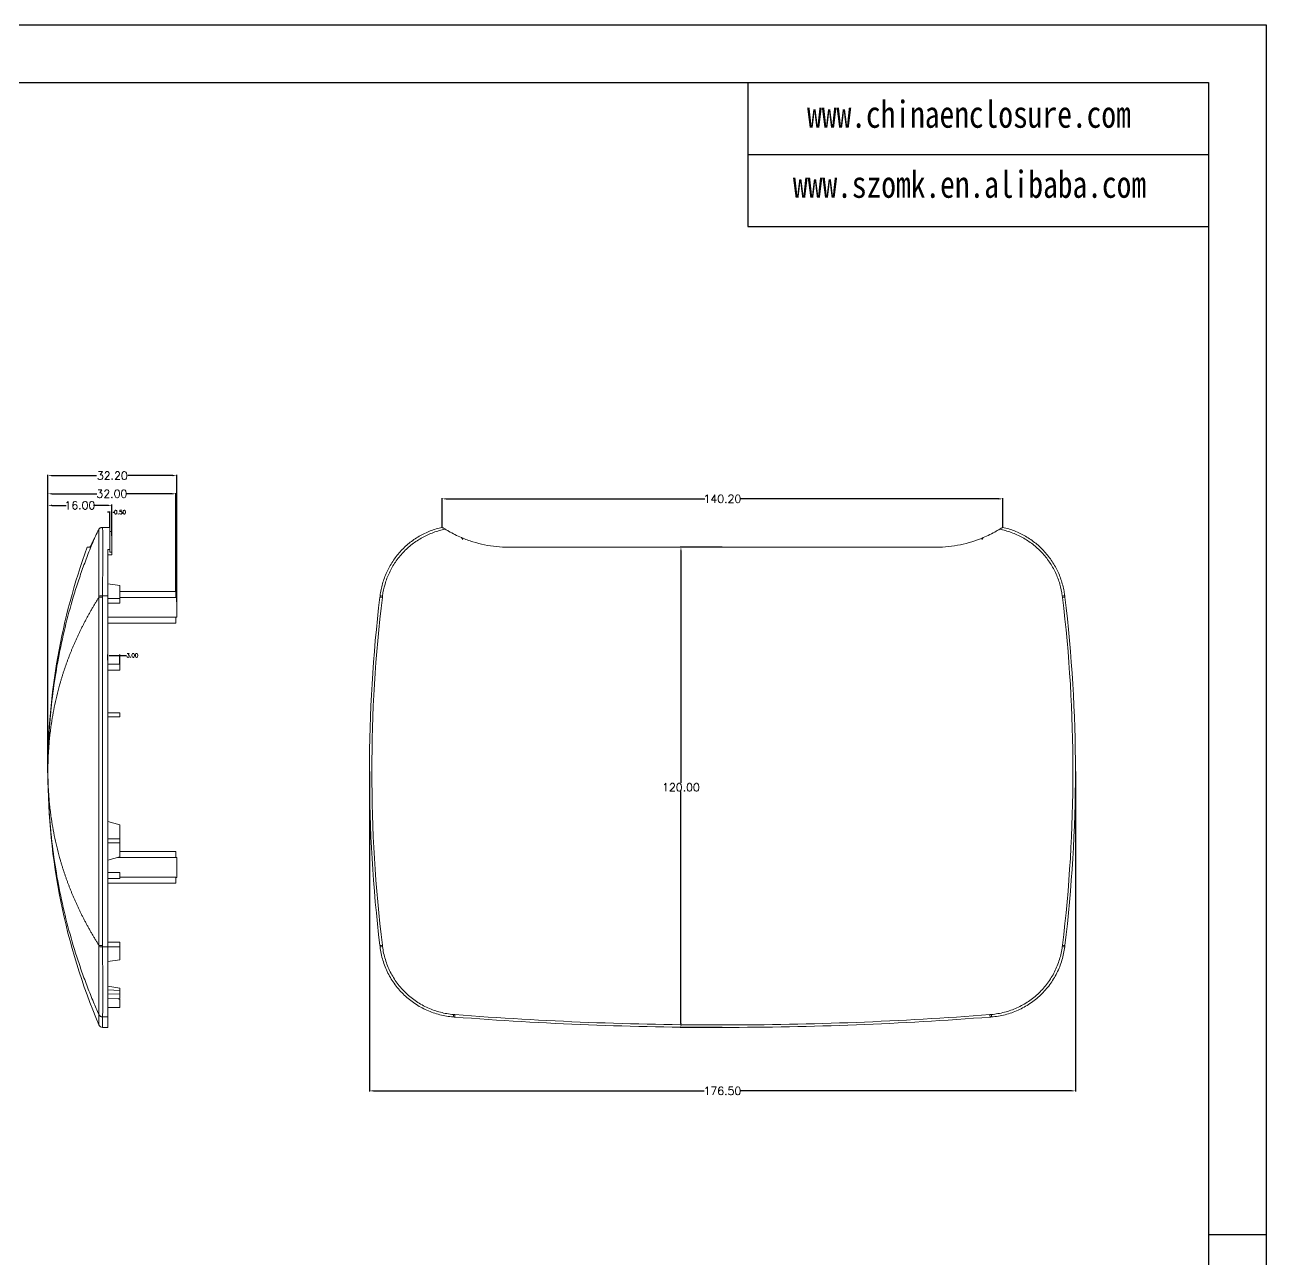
# Model space of a CAD drawing. Header units: inches. Extents: x 1813 to 4686, y 284 to 889.
# Drawn here: x 2357.6 to 2667.9, y 580.6 to 889.1 of the extents above; entities that cross this region are included whole.
import ezdxf

# ---------------------------------------------------------------- set-up
doc = ezdxf.new("R2010")
doc.units = ezdxf.units.IN
doc.header["$LTSCALE"] = 15
doc.layers.add('文字', color=81, linetype='Continuous')
doc.styles.get("Standard").update_dxf_attribs({"font": 'txt', "bigfont": 'gbcbig.shx'})
doc.styles.add('宋体', font='', dxfattribs={"width": 0.8, "height": 3.5})
doc.styles.get('宋体').set_extended_font_data('SimSun')
doc.dimstyles.new('1.5', dxfattribs={"dimtxt": 1, "dimasz": 0.3, "dimexe": 0.18, "dimexo": 0.0625, "dimgap": 0.09, "dimtad": 0, "dimtih": 1, "dimtoh": 1, "dimzin": 0, "dimdsep": 46, "dimtxsty": 'Standard', "dimcen": 0, "dimadec": 0, "dimazin": 2, "dimtfac": 1, "dimtofl": 0, "dimtmove": 0, "dimatfit": 3, "dimfxl": 1, "dimtolj": 1, "dimtzin": 0, "dimarcsym": 0})
doc.dimstyles.new('2.5', dxfattribs={"dimtxt": 2, "dimasz": 1, "dimexe": 0.18, "dimexo": 0.0625, "dimgap": 0.09, "dimtad": 0, "dimtih": 1, "dimtoh": 1, "dimzin": 0, "dimdsep": 46, "dimtxsty": 'Standard', "dimcen": 1, "dimadec": 0, "dimazin": 2, "dimtfac": 1, "dimtofl": 0, "dimtmove": 0, "dimatfit": 3, "dimfxl": 1, "dimtolj": 1, "dimtzin": 0, "dimarcsym": 0})

# ---------------------------------------------------------------- blocks, each defined once
blk = doc.blocks.new('*D235')
at = {"color": 0, "lineweight": -2}
for p, q in [((2363.33, 702.19), (2363.33, 769.18)), ((2364.33, 769), (2367.91, 769)), ((2378.33, 769), (2374.75, 769)), ((2379.33, 762.51), (2379.33, 769.18))]:
    blk.add_line(p, q, dxfattribs=at)
at = {"color": 0}
for points in [[(2364.33, 769.17), (2364.33, 768.84), (2363.33, 769)], [(2378.33, 769.17), (2378.33, 768.84), (2379.33, 769)]]:
    blk.add_solid(points, dxfattribs=at)
at = {"layer": 'Defpoints', "color": 0}
for p in [(2363.33, 769), (2379.33, 762.45), (2363.33, 702.13)]:
    blk.add_point(p, dxfattribs=at)
at = {"color": 0, "insert": (2371.33, 769), "char_height": 2, "attachment_point": 5}
blk.add_mtext('\\A1;16.00', dxfattribs=at)
blk = doc.blocks.new('*D236')
at = {"color": 0, "lineweight": -2}
for p, q in [((2378.53, 767.3), (2378.23, 767.3)), ((2378.83, 763.57), (2378.83, 767.48)), ((2379.33, 761.41), (2379.33, 767.48)), ((2379.63, 767.3), (2379.93, 767.3))]:
    blk.add_line(p, q, dxfattribs=at)
at = {"color": 0}
for points in [[(2378.53, 767.35), (2378.53, 767.25), (2378.83, 767.3)], [(2379.63, 767.35), (2379.63, 767.25), (2379.33, 767.3)]]:
    blk.add_solid(points, dxfattribs=at)
at = {"layer": 'Defpoints', "color": 0}
for p in [(2379.33, 767.3), (2378.83, 763.51), (2379.33, 761.35)]:
    blk.add_point(p, dxfattribs=at)
at = {"color": 0, "insert": (2381.35, 767.3), "char_height": 1, "attachment_point": 5}
blk.add_mtext('\\A1;0.50', dxfattribs=at)
blk = doc.blocks.new('*D237')
at = {"color": 0, "lineweight": -2}
for p, q in [((2363.33, 703.02), (2363.33, 776.61)), ((2364.33, 776.43), (2375.51, 776.43)), ((2394.53, 776.43), (2383.35, 776.43)), ((2395.53, 744.86), (2395.53, 776.61))]:
    blk.add_line(p, q, dxfattribs=at)
at = {"color": 0}
for points in [[(2364.33, 776.6), (2364.33, 776.27), (2363.33, 776.43)], [(2394.53, 776.6), (2394.53, 776.27), (2395.53, 776.43)]]:
    blk.add_solid(points, dxfattribs=at)
at = {"layer": 'Defpoints', "color": 0}
for p in [(2363.33, 776.43), (2395.53, 744.8), (2363.33, 702.96)]:
    blk.add_point(p, dxfattribs=at)
at = {"color": 0, "insert": (2379.43, 776.43), "char_height": 2, "attachment_point": 5}
blk.add_mtext('\\A1;32.20', dxfattribs=at)
blk = doc.blocks.new('*D238')
at = {"color": 0, "lineweight": -2}
for p, q in [((2363.33, 702.19), (2363.33, 772.08)), ((2364.33, 771.9), (2375.57, 771.9)), ((2394.33, 771.9), (2383.09, 771.9)), ((2395.33, 747.56), (2395.33, 772.08))]:
    blk.add_line(p, q, dxfattribs=at)
at = {"color": 0}
for points in [[(2364.33, 772.06), (2364.33, 771.73), (2363.33, 771.9)], [(2394.33, 772.06), (2394.33, 771.73), (2395.33, 771.9)]]:
    blk.add_solid(points, dxfattribs=at)
at = {"layer": 'Defpoints', "color": 0}
for p in [(2363.33, 771.9), (2395.33, 747.49), (2363.33, 702.13)]:
    blk.add_point(p, dxfattribs=at)
at = {"color": 0, "insert": (2379.33, 771.9), "char_height": 2, "attachment_point": 5}
blk.add_mtext('\\A1;32.00', dxfattribs=at)
blk = doc.blocks.new('*D239')
at = {"color": 0, "lineweight": -2}
for p, q in [((2378.33, 730.34), (2378.33, 731.7)), ((2378.63, 731.52), (2381.03, 731.52)), ((2381.33, 729.36), (2381.33, 731.7)), ((2381.33, 731.52), (2383.01, 731.52))]:
    blk.add_line(p, q, dxfattribs=at)
at = {"color": 0}
for points in [[(2378.63, 731.57), (2378.63, 731.47), (2378.33, 731.52)], [(2381.03, 731.57), (2381.03, 731.47), (2381.33, 731.52)]]:
    blk.add_solid(points, dxfattribs=at)
at = {"layer": 'Defpoints', "color": 0}
for p in [(2378.33, 731.52), (2378.33, 730.28), (2381.33, 729.3)]:
    blk.add_point(p, dxfattribs=at)
at = {"color": 0, "insert": (2384.43, 731.52), "char_height": 1, "attachment_point": 5}
blk.add_mtext('\\A1;3.00', dxfattribs=at)
blk = doc.blocks.new('*D240')
at = {"color": 0, "lineweight": -2}
for p, q in [((2461.85, 763.57), (2461.85, 770.81)), ((2462.85, 770.63), (2527.52, 770.63)), ((2601.04, 770.63), (2536.37, 770.63)), ((2602.04, 763.57), (2602.04, 770.81))]:
    blk.add_line(p, q, dxfattribs=at)
at = {"color": 0}
for points in [[(2462.85, 770.79), (2462.85, 770.46), (2461.85, 770.63)], [(2601.04, 770.79), (2601.04, 770.46), (2602.04, 770.63)]]:
    blk.add_solid(points, dxfattribs=at)
at = {"layer": 'Defpoints', "color": 0}
for p in [(2602.04, 770.63), (2461.85, 763.51), (2602.04, 763.51)]:
    blk.add_point(p, dxfattribs=at)
at = {"color": 0, "insert": (2531.95, 770.63), "char_height": 2, "attachment_point": 5}
blk.add_mtext('\\A1;140.20', dxfattribs=at)
blk = doc.blocks.new('*D241')
at = {"color": 0, "lineweight": -2}
for p, q in [((2443.7, 702.48), (2443.7, 622.51)), ((2620.2, 702.48), (2620.2, 622.51)), ((2444.7, 622.69), (2527.36, 622.69)), ((2619.2, 622.69), (2536.54, 622.69))]:
    blk.add_line(p, q, dxfattribs=at)
at = {"color": 0}
for points in [[(2444.7, 622.86), (2444.7, 622.53), (2443.7, 622.69)], [(2619.2, 622.86), (2619.2, 622.53), (2620.2, 622.69)]]:
    blk.add_solid(points, dxfattribs=at)
at = {"layer": 'Defpoints', "color": 0}
for p in [(2443.7, 702.55), (2620.2, 702.55), (2620.2, 622.69)]:
    blk.add_point(p, dxfattribs=at)
at = {"color": 0, "insert": (2531.95, 622.69), "char_height": 2, "attachment_point": 5}
blk.add_mtext('\\A1;176.50', dxfattribs=at)
blk = doc.blocks.new('*D242')
at = {"color": 0, "lineweight": -2}
for p, q in [((2531.88, 758.55), (2521.4, 758.55)), ((2521.58, 757.55), (2521.58, 699.64)), ((2521.58, 639.55), (2521.58, 697.46)), ((2531.88, 638.55), (2521.4, 638.55))]:
    blk.add_line(p, q, dxfattribs=at)
at = {"color": 0}
for points in [[(2521.41, 757.55), (2521.75, 757.55), (2521.58, 758.55)], [(2521.41, 639.55), (2521.75, 639.55), (2521.58, 638.55)]]:
    blk.add_solid(points, dxfattribs=at)
at = {"layer": 'Defpoints', "color": 0}
for p in [(2521.58, 758.55), (2531.95, 758.55), (2531.95, 638.55)]:
    blk.add_point(p, dxfattribs=at)
at = {"color": 0, "insert": (2521.58, 698.55), "char_height": 2, "attachment_point": 5}
blk.add_mtext('\\A1;120.00', dxfattribs=at)

msp = doc.modelspace()

# ---------------------------------------------------------------- linework, layer by layer
for p, q in [((1812.519, 889.082), (2667.879, 889.082)), ((2667.879, 889.082), (2667.879, 284.282)), ((1841.319, 874.682), (2653.479, 874.682)), ((2538.279, 874.682), (2538.279, 838.682)), ((2653.479, 874.682), (2653.479, 298.682)), ((2538.279, 856.682), (2653.479, 856.682)), ((2538.279, 838.682), (2653.479, 838.682)), ((2667.879, 586.682), (2653.479, 586.682))]:
    msp.add_line(p, q)
at = {"color": 7, "linetype": 'Continuous', "lineweight": 15}
for p, q in [((2378.832, 763.509), (2377.011, 763.509)), ((2378.832, 762.445), (2379.332, 762.445)), ((2596.836, 760.503), (2597.134, 760.932)), ((2378.332, 758.001), (2378.832, 758.001)), ((2378.832, 758.001), (2378.832, 757.3)), ((2378.832, 757.3), (2379.332, 757.3)), ((2379.332, 756.6), (2379.332, 757.3)), ((2378.332, 756.6), (2379.332, 756.6)), ((2378.332, 749.434), (2381.332, 749.001)), ((2381.332, 749.001), (2381.332, 745.724)), ((2378.332, 746.413), (2376.995, 746.413)), ((2378.332, 745.724), (2381.332, 745.724)), ((2381.332, 747.495), (2395.332, 747.495)), ((2381.332, 745.995), (2395.332, 745.995)), ((2381.332, 745.724), (2381.332, 744.577)), ((2395.332, 747.495), (2395.332, 745.995)), ((2395.532, 746.045), (2395.332, 746.045)), ((2395.532, 743.545), (2395.532, 746.045)), ((2378.332, 744.577), (2381.332, 744.577)), ((2395.532, 741.045), (2395.532, 743.545)), ((2378.332, 741.096), (2395.332, 741.096)), ((2378.332, 739.596), (2395.332, 739.596)), ((2395.332, 741.096), (2395.332, 739.596)), ((2395.332, 741.045), (2395.532, 741.045)), ((2381.332, 729.295), (2378.332, 729.295)), ((2381.332, 729.295), (2381.332, 727.795)), ((2378.332, 727.795), (2381.332, 727.795)), ((2378.332, 717.157), (2381.332, 717.157)), ((2381.332, 717.157), (2381.332, 716.157)), ((2378.332, 716.157), (2381.332, 716.157)), ((2363.332, 702.509), (2363.332, 702.582)), ((2378.332, 689.961), (2381.332, 689.157)), ((2381.332, 689.157), (2381.332, 685.657)), ((2378.332, 685.657), (2381.332, 685.657)), ((2378.332, 684.657), (2381.332, 684.657)), ((2381.332, 685.657), (2381.332, 684.657)), ((2381.332, 684.657), (2381.332, 681.157)), ((2378.332, 680.354), (2381.332, 681.157)), ((2380.725, 680.995), (2395.332, 680.995)), ((2381.332, 682.495), (2395.332, 682.495)), ((2395.332, 682.495), (2395.332, 680.995)), ((2395.532, 681.045), (2395.332, 681.045)), ((2395.532, 678.545), (2395.532, 681.045)), ((2381.332, 677.295), (2378.332, 677.295)), ((2381.332, 677.295), (2381.332, 675.795)), ((2395.532, 676.045), (2395.532, 678.545)), ((2378.332, 675.795), (2381.332, 675.795)), ((2378.332, 674.596), (2395.332, 674.596)), ((2381.332, 676.096), (2395.332, 676.096)), ((2395.332, 676.096), (2395.332, 674.596)), ((2395.332, 676.045), (2395.532, 676.045)), ((2378.332, 658.678), (2376.995, 658.678)), ((2378.332, 659.867), (2381.332, 659.867)), ((2378.332, 658.72), (2381.332, 658.72)), ((2381.332, 659.867), (2381.332, 658.72)), ((2381.332, 658.72), (2381.332, 655.42)), ((2378.332, 654.987), (2381.332, 655.42)), ((2378.332, 648.883), (2381.332, 648.362)), ((2378.332, 647.903), (2381.332, 647.811)), ((2378.332, 646.918), (2381.332, 646.826)), ((2378.332, 645.693), (2381.332, 645.785)), ((2380.852, 645.77), (2381.332, 645.545)), ((2381.332, 648.362), (2381.332, 647.811)), ((2381.332, 647.811), (2381.332, 646.826)), ((2381.332, 646.826), (2381.332, 645.785)), ((2381.332, 645.545), (2381.332, 643.545)), ((2381.332, 643.545), (2378.332, 643.545)), ((2378.332, 641.157), (2376.995, 641.157)), ((2376.994, 638.545), (2378.332, 638.545))]:
    msp.add_line(p, q, dxfattribs=at)
at = {"color": 7, "linetype": 'Continuous', "lineweight": 15, "flags": 128}
msp.add_lwpolyline([(2374.845, 760.503), (2374.935, 760.718), (2375.026, 760.932)], dxfattribs=at)
at = {"color": 7, "linetype": 'Continuous', "lineweight": 15}
for centre, radius, start, end in [((2525.332, 702.961), 162, 159.93314, 180), ((2376.841, 742.207), 4.209, 87.91072, 100.53002), ((2444.602, 727.805), 18.691, 82.69509, 84.57805), ((2619.289, 727.805), 18.691, 95.42195, 97.30491), ((2525.332, 702.13), 162, 180, 202.8751), ((2376.841, 662.884), 4.209, 259.46998, 272.08928), ((2444.602, 677.286), 18.691, 275.42195, 277.30491), ((2619.289, 677.286), 18.691, 262.69509, 264.57805), ((2376.995, 642.158), 1.001, 202.77186, 270.00409), ((2481.793, 640.327), 17.139, 175.16944, 177.22447), ((2582.099, 640.327), 17.139, 2.77553, 4.83055), ((2376.994, 639.545), 1, 202.84721, 269.98103)]:
    msp.add_arc(centre, radius, start, end, dxfattribs=at)
for points, knots in [([(2376.079, 763.035), (2376.109, 763.093), (2376.149, 763.149), (2376.253, 763.255), (2376.317, 763.307), (2376.472, 763.397), (2376.564, 763.437), (2376.774, 763.493), (2376.891, 763.509), (2377.011, 763.509)], [0, 0, 0, 0, 0.25, 0.25, 0.5, 0.5, 0.75, 0.75, 1, 1, 1, 1]), ([(2377.011, 763.509), (2377.016, 763.283), (2377.02, 762.983), (2377.024, 762.421), (2377.025, 762.216), (2377.027, 761.768), (2377.028, 761.525), (2377.03, 760.747), (2377.031, 760.167), (2377.032, 758.883), (2377.032, 758.181), (2377.031, 756.65), (2377.03, 755.838), (2377.027, 754.555), (2377.026, 754.115), (2377.024, 753.214), (2377.023, 752.752), (2377.019, 751.353), (2377.015, 750.397), (2377.009, 748.929), (2377.006, 748.434), (2377.002, 747.682), (2377, 747.304), (2376.998, 746.923), (2376.996, 746.669), (2376.996, 746.54), (2376.995, 746.413)], [0, 0, 0, 0, 0.125, 0.125, 0.1875, 0.1875, 0.25, 0.25, 0.375, 0.375, 0.5, 0.5, 0.625, 0.625, 0.6875, 0.6875, 0.75, 0.75, 0.875, 0.875, 0.9375, 0.9375, 0.96875, 0.984375, 0.984375, 1, 1, 1, 1]), ([(2378.832, 758.001), (2378.832, 758.098), (2378.832, 758.293), (2378.832, 758.578), (2378.832, 758.856), (2378.832, 759.128), (2378.832, 759.394), (2378.832, 759.653), (2378.832, 760.116), (2378.832, 760.75), (2378.832, 761.492), (2378.832, 762.143), (2378.832, 762.607), (2378.832, 762.931), (2378.832, 763.149), (2378.832, 763.345), (2378.832, 763.455), (2378.832, 763.509)], [0, 0, 0, 0, 0.03589681, 0.07173844, 0.10753998, 0.14331658, 0.17908341, 0.21485566, 0.2506485, 0.37611441, 0.50151357, 0.62583368, 0.75028086, 0.81266689, 0.87502844, 0.93744604, 1, 1, 1, 1]), ([(2446.369, 746.413), (2446.431, 746.925), (2446.513, 747.434), (2446.715, 748.438), (2446.835, 748.933), (2447.249, 750.403), (2447.599, 751.36), (2448.238, 752.759), (2448.47, 753.221), (2448.968, 754.122), (2449.233, 754.56), (2450.078, 755.843), (2450.705, 756.654), (2452.091, 758.184), (2452.833, 758.886), (2454.414, 760.168), (2455.253, 760.749), (2456.584, 761.526), (2457.041, 761.769), (2457.965, 762.217), (2458.434, 762.422), (2459.861, 762.983), (2460.841, 763.284), (2461.848, 763.509)], [0, 0, 0, 0, 0.0625, 0.0625, 0.125, 0.125, 0.25, 0.25, 0.3125, 0.3125, 0.375, 0.375, 0.5, 0.5, 0.625, 0.625, 0.75, 0.75, 0.8125, 0.8125, 0.875, 0.875, 1, 1, 1, 1]), ([(2461.848, 763.509), (2461.848, 763.509), (2461.877, 763.493), (2461.974, 763.436), (2462.044, 763.396), (2462.199, 763.306), (2462.288, 763.255), (2462.473, 763.149), (2462.57, 763.093), (2462.67, 763.035)], [0, 0, 0, 0, 0.25, 0.25, 0.5, 0.5, 0.75, 0.75, 1, 1, 1, 1]), ([(2601.222, 763.035), (2601.322, 763.093), (2601.419, 763.149), (2601.604, 763.255), (2601.693, 763.307), (2601.849, 763.397), (2601.918, 763.437), (2602.015, 763.493), (2602.044, 763.509), (2602.044, 763.509)], [0, 0, 0, 0, 0.25, 0.25, 0.5, 0.5, 0.75, 0.75, 1, 1, 1, 1]), ([(2602.044, 763.509), (2603.051, 763.283), (2604.031, 762.983), (2605.459, 762.421), (2605.929, 762.216), (2606.853, 761.768), (2607.31, 761.525), (2608.641, 760.747), (2609.48, 760.167), (2611.061, 758.883), (2611.804, 758.181), (2613.191, 756.65), (2613.818, 755.838), (2614.662, 754.555), (2614.927, 754.115), (2615.425, 753.214), (2615.657, 752.752), (2616.295, 751.353), (2616.644, 750.397), (2617.058, 748.929), (2617.178, 748.434), (2617.329, 747.682), (2617.397, 747.304), (2617.455, 746.923), (2617.491, 746.669), (2617.508, 746.54), (2617.523, 746.413)], [0, 0, 0, 0, 0.125, 0.125, 0.1875, 0.1875, 0.25, 0.25, 0.375, 0.375, 0.5, 0.5, 0.625, 0.625, 0.6875, 0.6875, 0.75, 0.75, 0.875, 0.875, 0.9375, 0.9375, 0.96875, 0.984375, 0.984375, 1, 1, 1, 1]), ([(2374.845, 760.503), (2374.806, 760.409), (2374.767, 760.315), (2374.211, 758.979), (2373.713, 757.731), (2372.991, 755.853), (2372.755, 755.225), (2372.292, 753.97), (2371.613, 752.085), (2370.974, 750.195), (2369.751, 746.408), (2369.008, 743.875), (2367.662, 738.791), (2367.059, 736.241), (2365.989, 731.123), (2365.523, 728.556), (2364.725, 723.405), (2364.393, 720.822), (2363.995, 716.934), (2363.879, 715.636), (2363.68, 713.036), (2363.597, 711.734), (2363.398, 707.822), (2363.332, 705.206), (2363.332, 702.582)], [0.05778033, 0.05778033, 0.05778033, 0.05778033, 0.0625, 0.0625, 0.125, 0.125, 0.15625, 0.15625, 0.1875, 0.25, 0.25, 0.375, 0.375, 0.5, 0.5, 0.625, 0.625, 0.75, 0.75, 0.8125, 0.8125, 0.875, 0.875, 1, 1, 1, 1]), ([(2375.026, 760.932), (2374.656, 760.15), (2374.373, 759.558), (2374.063, 758.956), (2373.98, 758.803), (2373.851, 758.597), (2373.807, 758.545), (2373.783, 758.545)], [0, 0, 0, 0, 0.5, 0.5, 0.75, 0.75, 1, 1, 1, 1]), ([(2376.072, 746.345), (2376.075, 747.364), (2376.078, 748.364), (2376.083, 750.311), (2376.085, 751.26), (2376.087, 752.648), (2376.088, 753.105), (2376.089, 753.994), (2376.089, 754.427), (2376.09, 755.27), (2376.09, 755.68), (2376.091, 756.477), (2376.091, 756.866), (2376.092, 757.985), (2376.092, 758.668), (2376.091, 759.91), (2376.09, 760.47), (2376.088, 761.46), (2376.087, 761.879), (2376.084, 762.569), (2376.081, 762.84), (2376.079, 763.035)], [0, 0, 0, 0, 0.125, 0.125, 0.25, 0.25, 0.3125, 0.3125, 0.375, 0.375, 0.4375, 0.4375, 0.5, 0.5, 0.625, 0.625, 0.75, 0.75, 0.875, 0.875, 1, 1, 1, 1]), ([(2462.67, 763.035), (2461.66, 762.84), (2460.677, 762.569), (2458.766, 761.878), (2457.835, 761.459), (2456.034, 760.468), (2455.183, 759.908), (2453.58, 758.666), (2452.827, 757.982), (2451.773, 756.862), (2451.436, 756.473), (2450.796, 755.675), (2450.493, 755.265), (2449.919, 754.421), (2449.649, 753.988), (2449.141, 753.099), (2448.903, 752.641), (2448.25, 751.254), (2447.891, 750.305), (2447.322, 748.36), (2447.112, 747.364), (2446.979, 746.345)], [0, 0, 0, 0, 0.125, 0.125, 0.25, 0.25, 0.375, 0.375, 0.5, 0.5, 0.5625, 0.5625, 0.625, 0.625, 0.6875, 0.6875, 0.75, 0.75, 0.875, 0.875, 1, 1, 1, 1]), ([(2478.484, 758.545), (2476.448, 758.545), (2474.452, 758.751), (2471.514, 759.349), (2470.544, 759.598), (2468.624, 760.194), (2467.679, 760.541), (2466.757, 760.932)], [0, 0, 0, 0, 0.5, 0.5, 0.75, 0.75, 1, 1, 1, 1]), ([(2597.134, 760.932), (2595.291, 760.15), (2593.39, 759.558), (2590.453, 758.956), (2589.46, 758.803), (2587.443, 758.597), (2586.425, 758.545), (2585.407, 758.545)], [0, 0, 0, 0, 0.5, 0.5, 0.75, 0.75, 1, 1, 1, 1]), ([(2616.913, 746.345), (2616.78, 747.364), (2616.569, 748.364), (2615.998, 750.311), (2615.639, 751.26), (2614.985, 752.648), (2614.747, 753.105), (2614.24, 753.994), (2613.969, 754.427), (2613.395, 755.27), (2613.092, 755.68), (2612.453, 756.477), (2612.115, 756.866), (2611.061, 757.985), (2610.308, 758.668), (2608.706, 759.91), (2607.856, 760.47), (2606.054, 761.46), (2605.125, 761.879), (2603.213, 762.569), (2602.231, 762.84), (2601.222, 763.035)], [0, 0, 0, 0, 0.125, 0.125, 0.25, 0.25, 0.3125, 0.3125, 0.375, 0.375, 0.4375, 0.4375, 0.5, 0.5, 0.625, 0.625, 0.75, 0.75, 0.875, 0.875, 1, 1, 1, 1]), ([(2373.166, 758.545), (2373.191, 758.545), (2373.241, 758.545), (2373.602, 758.545), (2373.783, 758.545)], [0, 0, 0, 0, 0.4998277, 1, 1, 1, 1]), ([(2378.332, 746.413), (2378.332, 746.568), (2378.332, 746.877), (2378.332, 747.339), (2378.332, 747.8), (2378.332, 748.257), (2378.332, 748.713), (2378.332, 749.166), (2378.332, 749.993), (2378.332, 751.177), (2378.332, 752.681), (2378.332, 754.126), (2378.332, 755.273), (2378.332, 756.152), (2378.332, 756.792), (2378.332, 757.41), (2378.332, 757.804), (2378.332, 758.001)], [0, 0, 0, 0, 0.0357978, 0.0715418, 0.1072515, 0.1429466, 0.1786467, 0.2143714, 0.2501404, 0.375339, 0.5004006, 0.6253214, 0.7500693, 0.8126763, 0.8751306, 0.9375368, 1, 1, 1, 1]), ([(2376.072, 746.005), (2375.92, 745.763), (2375.616, 745.28), (2375.172, 744.554), (2374.736, 743.827), (2374.309, 743.1), (2373.892, 742.371), (2373.483, 741.642), (2373.083, 740.913), (2372.692, 740.183), (2372.31, 739.452), (2371.937, 738.721), (2371.572, 737.99), (2371.216, 737.258), (2370.869, 736.526), (2370.53, 735.794), (2370.2, 735.061), (2369.879, 734.328), (2369.566, 733.595), (2369.261, 732.862), (2368.965, 732.129), (2368.677, 731.396), (2368.397, 730.663), (2368.125, 729.93), (2367.862, 729.197), (2367.607, 728.464), (2367.359, 727.732), (2367.12, 726.999), (2366.889, 726.267), (2366.665, 725.535), (2366.25, 724.126), (2365.687, 722.04), (2365.048, 719.276), (2364.514, 716.517), (2364.141, 714.144), (2363.886, 712.156), (2363.713, 710.553), (2363.572, 708.953), (2363.464, 707.355), (2363.387, 705.761), (2363.34, 704.17), (2363.334, 703.111), (2363.332, 702.582)], [0, 0, 0, 0, 0.0174391, 0.0348544, 0.0522459, 0.0696134, 0.0869571, 0.1042769, 0.1215727, 0.1388446, 0.1560926, 0.1733165, 0.1905165, 0.2076925, 0.2248444, 0.2419722, 0.259076, 0.2761556, 0.2932111, 0.3102425, 0.3272497, 0.3442326, 0.3611914, 0.3781259, 0.3950361, 0.411922, 0.4287836, 0.4456208, 0.4624337, 0.4792221, 0.4959862, 0.559276, 0.6222627, 0.6849448, 0.747321, 0.783675, 0.8199437, 0.8561268, 0.892224, 0.9282354, 0.9641607, 1, 1, 1, 1]), ([(2376.072, 746.005), (2376.072, 746.005), (2376.072, 746.005), (2376.072, 746.005), (2376.072, 746.118), (2376.072, 746.231), (2376.072, 746.345)], [-0.00000006, -0.00000006, -0.00000006, -0.00000006, 0, 0, 0, 0.00034221537, 0.00034221537, 0.00034221537, 0.00034221537]), ([(2376.072, 746.005), (2376.148, 746.027), (2376.278, 746.046), (2376.603, 746.071), (2376.798, 746.079), (2376.994, 746.079)], [0, 0, 0, 0, 0.5, 0.5, 1, 1, 1, 1]), ([(2376.072, 659.086), (2376.072, 673.52), (2376.072, 688.006), (2376.072, 717.085), (2376.072, 731.571), (2376.072, 746.005)], [0, 0, 0, 0, 0.5, 0.5, 1, 1, 1, 1]), ([(2376.994, 746.079), (2376.994, 731.62), (2376.994, 717.109), (2376.994, 687.981), (2376.994, 673.471), (2376.994, 659.012)], [0, 0, 0, 0, 0.5, 0.5, 1, 1, 1, 1]), ([(2446.328, 659.012), (2444.58, 673.471), (2443.696, 687.981), (2443.696, 717.109), (2444.58, 731.62), (2446.328, 746.079)], [0, 0, 0, 0, 0.5, 0.5, 1, 1, 1, 1]), ([(2446.935, 746.005), (2445.189, 731.571), (2444.307, 717.085), (2444.307, 688.006), (2445.189, 673.52), (2446.935, 659.086)], [0, 0, 0, 0, 0.5, 0.5, 1, 1, 1, 1]), ([(2446.935, 746.005), (2446.756, 746.027), (2446.601, 746.046), (2446.386, 746.071), (2446.328, 746.079), (2446.328, 746.079)], [0, 0, 0, 0, 0.5, 0.5, 1, 1, 1, 1]), ([(2446.979, 746.345), (2446.964, 746.231), (2446.95, 746.118), (2446.935, 746.005), (2446.935, 746.005), (2446.935, 746.005), (2446.935, 746.005)], [0, 0, 0, 0, 0.00034221547, 0.00034221547, 0.00034221547, 0.00034227547, 0.00034227547, 0.00034227547, 0.00034227547]), ([(2616.957, 746.005), (2616.957, 746.005), (2616.957, 746.005), (2616.957, 746.005), (2616.942, 746.118), (2616.927, 746.231), (2616.913, 746.345)], [-0.00000006, -0.00000006, -0.00000006, -0.00000006, 0, 0, 0, 0.00034221537, 0.00034221537, 0.00034221537, 0.00034221537]), ([(2616.957, 746.005), (2617.135, 746.027), (2617.291, 746.046), (2617.505, 746.071), (2617.564, 746.079), (2617.564, 746.079)], [0, 0, 0, 0, 0.5, 0.5, 1, 1, 1, 1]), ([(2616.957, 659.086), (2618.702, 673.52), (2619.585, 688.006), (2619.585, 717.085), (2618.702, 731.571), (2616.957, 746.005)], [0, 0, 0, 0, 0.5, 0.5, 1, 1, 1, 1]), ([(2617.564, 746.079), (2619.312, 731.62), (2620.196, 717.109), (2620.196, 687.981), (2619.312, 673.471), (2617.564, 659.012)], [0, 0, 0, 0, 0.5, 0.5, 1, 1, 1, 1]), ([(2363.332, 702.735), (2363.332, 702.783), (2363.332, 702.936), (2363.332, 702.951), (2363.332, 702.961)], [0, 0, 0, 0, 0.3152549, 1, 1, 1, 1]), ([(2376.072, 659.086), (2375.92, 659.327), (2375.616, 659.81), (2375.172, 660.537), (2374.736, 661.264), (2374.309, 661.991), (2373.892, 662.72), (2373.483, 663.449), (2373.083, 664.178), (2372.692, 664.908), (2372.31, 665.639), (2371.937, 666.37), (2371.572, 667.101), (2371.216, 667.833), (2370.869, 668.565), (2370.53, 669.297), (2370.2, 670.03), (2369.879, 670.763), (2369.566, 671.495), (2369.261, 672.228), (2368.965, 672.961), (2368.677, 673.695), (2368.397, 674.428), (2368.125, 675.161), (2367.862, 675.894), (2367.607, 676.626), (2367.359, 677.359), (2367.12, 678.091), (2366.889, 678.824), (2366.665, 679.556), (2366.25, 680.965), (2365.687, 683.051), (2365.048, 685.815), (2364.514, 688.574), (2364.141, 690.947), (2363.886, 692.934), (2363.713, 694.537), (2363.572, 696.138), (2363.464, 697.735), (2363.387, 699.33), (2363.34, 700.92), (2363.334, 701.98), (2363.332, 702.509)], [0, 0, 0, 0, 0.0174392, 0.0348545, 0.052246, 0.0696136, 0.0869573, 0.1042771, 0.1215729, 0.1388449, 0.1560928, 0.1733168, 0.1905168, 0.2076927, 0.2248447, 0.2419725, 0.2590763, 0.2761559, 0.2932114, 0.3102428, 0.3272499, 0.3442329, 0.3611916, 0.3781261, 0.3950363, 0.4119222, 0.4287837, 0.4456209, 0.4624337, 0.4792222, 0.4959862, 0.5592765, 0.6222633, 0.6849452, 0.747321, 0.7836752, 0.819944, 0.8561271, 0.8922244, 0.9282357, 0.9641609, 1, 1, 1, 1]), ([(2376.072, 641.739), (2375.611, 642.779), (2375.163, 643.823), (2374.211, 646.112), (2373.713, 647.359), (2372.991, 649.238), (2372.755, 649.865), (2372.292, 651.121), (2371.613, 653.006), (2370.974, 654.896), (2369.751, 658.683), (2369.008, 661.216), (2367.662, 666.299), (2367.059, 668.85), (2365.989, 673.968), (2365.523, 676.535), (2364.725, 681.685), (2364.393, 684.269), (2363.995, 688.157), (2363.879, 689.455), (2363.68, 692.055), (2363.597, 693.357), (2363.398, 697.269), (2363.332, 699.885), (2363.332, 702.509)], [0.00982911, 0.00982911, 0.00982911, 0.00982911, 0.0625, 0.0625, 0.125, 0.125, 0.15625, 0.15625, 0.1875, 0.25, 0.25, 0.375, 0.375, 0.5, 0.5, 0.625, 0.625, 0.75, 0.75, 0.8125, 0.8125, 0.875, 0.875, 1, 1, 1, 1]), ([(2363.332, 702.13), (2363.332, 702.14), (2363.332, 702.155), (2363.332, 702.307), (2363.332, 702.356)], [0, 0, 0, 0, 0.6846034, 1, 1, 1, 1]), ([(2376.072, 659.086), (2376.148, 659.064), (2376.278, 659.045), (2376.603, 659.019), (2376.798, 659.012), (2376.994, 659.012)], [0, 0, 0, 0, 0.5, 0.5, 1, 1, 1, 1]), ([(2376.072, 658.746), (2376.072, 658.859), (2376.072, 658.972), (2376.072, 659.086), (2376.072, 659.086), (2376.072, 659.086), (2376.072, 659.086)], [0, 0, 0, 0, 0.00034221547, 0.00034221547, 0.00034221547, 0.00034227547, 0.00034227547, 0.00034227547, 0.00034227547]), ([(2376.072, 641.771), (2376.076, 641.867), (2376.079, 642.055), (2376.083, 642.477), (2376.084, 642.64), (2376.086, 643.008), (2376.087, 643.214), (2376.089, 643.892), (2376.09, 644.428), (2376.091, 645.361), (2376.091, 645.693), (2376.092, 646.39), (2376.091, 646.758), (2376.091, 647.915), (2376.091, 648.744), (2376.089, 650.512), (2376.088, 651.453), (2376.085, 653.442), (2376.083, 654.465), (2376.079, 656.564), (2376.076, 657.641), (2376.072, 658.746)], [0, 0, 0, 0, 0.125, 0.125, 0.1875, 0.1875, 0.25, 0.25, 0.375, 0.375, 0.4375, 0.4375, 0.5, 0.5, 0.625, 0.625, 0.75, 0.75, 0.875, 0.875, 1, 1, 1, 1]), ([(2376.995, 658.678), (2377.002, 657.534), (2377.008, 656.416), (2377.017, 654.241), (2377.02, 653.182), (2377.026, 651.123), (2377.028, 650.149), (2377.031, 648.32), (2377.032, 647.463), (2377.032, 646.267), (2377.032, 645.887), (2377.031, 645.166), (2377.031, 644.824), (2377.029, 643.861), (2377.027, 643.31), (2377.023, 642.613), (2377.022, 642.403), (2377.018, 642.026), (2377.016, 641.86), (2377.009, 641.434), (2377.003, 641.247), (2376.995, 641.157)], [0, 0, 0, 0, 0.125, 0.125, 0.25, 0.25, 0.375, 0.375, 0.5, 0.5, 0.5625, 0.5625, 0.625, 0.625, 0.75, 0.75, 0.8125, 0.8125, 0.875, 0.875, 1, 1, 1, 1]), ([(2378.332, 641.157), (2378.332, 641.169), (2378.332, 641.193), (2378.332, 641.241), (2378.332, 641.296), (2378.332, 641.361), (2378.332, 641.436), (2378.332, 641.519), (2378.332, 641.611), (2378.332, 641.813), (2378.332, 642.182), (2378.332, 642.814), (2378.332, 643.581), (2378.332, 644.775), (2378.332, 646.575), (2378.332, 648.73), (2378.332, 650.628), (2378.332, 652.129), (2378.332, 653.695), (2378.332, 655.048), (2378.332, 656.15), (2378.332, 656.985), (2378.332, 657.828), (2378.332, 658.395), (2378.332, 658.678)], [0, 0, 0, 0, 0.0156489, 0.0312756, 0.0468873, 0.0624911, 0.0780943, 0.093704, 0.1093275, 0.1249719, 0.1873581, 0.2497227, 0.3123413, 0.3749381, 0.4997671, 0.6248151, 0.687323, 0.74981, 0.812375, 0.8749195, 0.9062222, 0.9374648, 0.9687048, 1, 1, 1, 1]), ([(2446.935, 659.086), (2446.756, 659.064), (2446.601, 659.045), (2446.386, 659.019), (2446.328, 659.012), (2446.328, 659.012)], [0, 0, 0, 0, 0.5, 0.5, 1, 1, 1, 1]), ([(2464.673, 641.157), (2463.525, 641.247), (2462.397, 641.434), (2460.195, 641.993), (2459.119, 642.366), (2457.017, 643.304), (2456.018, 643.859), (2454.132, 645.125), (2453.242, 645.837), (2451.993, 647.031), (2451.594, 647.445), (2450.835, 648.307), (2450.473, 648.755), (2449.449, 650.144), (2448.854, 651.115), (2448.09, 652.638), (2447.857, 653.157), (2447.434, 654.217), (2447.244, 654.76), (2446.744, 656.412), (2446.508, 657.534), (2446.369, 658.678)], [0, 0, 0, 0, 0.125, 0.125, 0.25, 0.25, 0.375, 0.375, 0.5, 0.5, 0.5625, 0.5625, 0.625, 0.625, 0.75, 0.75, 0.8125, 0.8125, 0.875, 0.875, 1, 1, 1, 1]), ([(2446.935, 659.086), (2446.935, 659.086), (2446.935, 659.086), (2446.935, 659.086), (2446.95, 658.972), (2446.964, 658.859), (2446.979, 658.746)], [-0.00000006, -0.00000006, -0.00000006, -0.00000006, 0, 0, 0, 0.00034221512, 0.00034221512, 0.00034221512, 0.00034221512]), ([(2446.979, 658.746), (2447.123, 657.641), (2447.359, 656.557), (2447.85, 654.961), (2448.036, 654.437), (2448.45, 653.413), (2448.677, 652.911), (2449.421, 651.44), (2449.998, 650.502), (2451.323, 648.713), (2452.06, 647.878), (2453.672, 646.339), (2454.532, 645.65), (2456.356, 644.423), (2457.322, 643.884), (2459.352, 642.971), (2460.392, 642.607), (2462.518, 642.055), (2463.604, 641.867), (2464.714, 641.771)], [0, 0, 0, 0, 0.125, 0.125, 0.1875, 0.1875, 0.25, 0.25, 0.375, 0.375, 0.5, 0.5, 0.625, 0.625, 0.75, 0.75, 0.875, 0.875, 1, 1, 1, 1]), ([(2599.178, 641.771), (2600.288, 641.867), (2601.382, 642.055), (2602.997, 642.477), (2603.529, 642.64), (2604.57, 643.008), (2605.081, 643.214), (2606.584, 643.892), (2607.547, 644.428), (2608.93, 645.361), (2609.378, 645.693), (2610.243, 646.39), (2610.66, 646.758), (2611.866, 647.915), (2612.593, 648.744), (2613.899, 650.512), (2614.479, 651.453), (2615.481, 653.442), (2615.89, 654.465), (2616.534, 656.564), (2616.769, 657.641), (2616.913, 658.746)], [0, 0, 0, 0, 0.125, 0.125, 0.1875, 0.1875, 0.25, 0.25, 0.375, 0.375, 0.4375, 0.4375, 0.5, 0.5, 0.625, 0.625, 0.75, 0.75, 0.875, 0.875, 1, 1, 1, 1]), ([(2617.523, 658.678), (2617.384, 657.534), (2617.148, 656.416), (2616.492, 654.241), (2616.073, 653.182), (2615.043, 651.123), (2614.446, 650.149), (2613.098, 648.32), (2612.347, 647.463), (2611.101, 646.267), (2610.669, 645.887), (2609.775, 645.166), (2609.311, 644.824), (2607.88, 643.861), (2606.884, 643.31), (2605.329, 642.613), (2604.8, 642.403), (2603.722, 642.026), (2603.171, 641.86), (2601.499, 641.434), (2600.367, 641.247), (2599.218, 641.157)], [0, 0, 0, 0, 0.125, 0.125, 0.25, 0.25, 0.375, 0.375, 0.5, 0.5, 0.5625, 0.5625, 0.625, 0.625, 0.75, 0.75, 0.8125, 0.8125, 0.875, 0.875, 1, 1, 1, 1]), ([(2616.913, 658.746), (2616.927, 658.859), (2616.942, 658.972), (2616.957, 659.086), (2616.957, 659.086), (2616.957, 659.086), (2616.957, 659.086)], [0, 0, 0, 0, 0.00034221547, 0.00034221547, 0.00034221547, 0.00034227547, 0.00034227547, 0.00034227547, 0.00034227547]), ([(2616.957, 659.086), (2617.135, 659.064), (2617.291, 659.045), (2617.505, 659.019), (2617.564, 659.012), (2617.564, 659.012)], [0, 0, 0, 0, 0.5, 0.5, 1, 1, 1, 1]), ([(2376.072, 641.739), (2376.072, 641.739), (2376.072, 641.739), (2376.072, 641.739), (2376.072, 641.75), (2376.072, 641.76), (2376.072, 641.771)], [-0.00000006, -0.00000006, -0.00000006, -0.00000006, 0, 0, 0, 0.00036458955, 0.00036458955, 0.00036458955, 0.00036458955]), ([(2376.072, 641.739), (2376.148, 641.56), (2376.278, 641.404), (2376.603, 641.188), (2376.798, 641.13), (2376.994, 641.13)], [0, 0, 0, 0, 0.5, 0.5, 1, 1, 1, 1]), ([(2464.714, 641.771), (2464.835, 641.76), (2464.956, 641.75), (2465.077, 641.739), (2465.077, 641.739), (2465.077, 641.739), (2465.077, 641.739)], [0, 0, 0, 0, 0.00036458995, 0.00036458995, 0.00036458995, 0.00036464995, 0.00036464995, 0.00036464995, 0.00036464995]), ([(2465.077, 641.739), (2465.063, 641.56), (2465.051, 641.404), (2465.035, 641.188), (2465.03, 641.13), (2465.03, 641.13)], [0, 0, 0, 0, 0.5, 0.5, 1, 1, 1, 1]), ([(2598.861, 641.13), (2576.589, 639.409), (2554.284, 638.545), (2509.607, 638.545), (2487.302, 639.409), (2465.03, 641.13)], [0, 0, 0, 0, 0.5, 0.5, 1, 1, 1, 1]), ([(2465.077, 641.739), (2487.334, 640.02), (2509.623, 639.157), (2554.269, 639.157), (2576.558, 640.02), (2598.814, 641.739)], [0, 0, 0, 0, 0.5, 0.5, 1, 1, 1, 1]), ([(2598.814, 641.739), (2598.814, 641.739), (2598.814, 641.739), (2598.814, 641.739), (2598.936, 641.75), (2599.057, 641.76), (2599.178, 641.771)], [-0.00000006, -0.00000006, -0.00000006, -0.00000006, 0, 0, 0, 0.00036458955, 0.00036458955, 0.00036458955, 0.00036458955]), ([(2598.814, 641.739), (2598.828, 641.56), (2598.84, 641.404), (2598.857, 641.188), (2598.861, 641.13), (2598.861, 641.13)], [0, 0, 0, 0, 0.5, 0.5, 1, 1, 1, 1])]:
    msp.add_open_spline(points, degree=3, knots=knots, dxfattribs=at)
for points in [[(2375.835, 762.565), (2375.525, 761.958), (2375.253, 761.413), (2375.026, 760.932)], [(2375.026, 760.932), (2375.253, 761.413), (2375.525, 761.958), (2375.835, 762.565)], [(2375.835, 762.565), (2375.915, 762.722), (2375.996, 762.878), (2376.079, 763.035)], [(2379.332, 757.3), (2379.332, 758.549), (2379.332, 760.717), (2379.332, 762.028), (2379.332, 762.445)], [(2462.67, 763.035), (2462.941, 762.878), (2463.213, 762.722), (2463.484, 762.565)], [(2466.757, 760.932), (2465.625, 761.413), (2464.534, 761.958), (2463.484, 762.565)], [(2466.757, 760.932), (2466.857, 760.789), (2466.956, 760.646), (2467.056, 760.503)], [(2600.407, 762.565), (2599.357, 761.958), (2598.267, 761.413), (2597.134, 760.932)], [(2600.407, 762.565), (2600.679, 762.722), (2600.951, 762.878), (2601.222, 763.035)], [(2478.484, 758.545), (2496.305, 758.545), (2531.946, 758.545), (2567.587, 758.545), (2585.407, 758.545)], [(2376.995, 746.413), (2376.994, 746.301), (2376.994, 746.19), (2376.994, 746.079)], [(2378.332, 746.413), (2378.332, 717.168), (2378.332, 687.923), (2378.332, 658.678)], [(2446.328, 746.079), (2446.341, 746.19), (2446.355, 746.301), (2446.369, 746.413)], [(2617.523, 746.413), (2617.537, 746.301), (2617.55, 746.19), (2617.564, 746.079)], [(2376.994, 659.012), (2376.994, 658.901), (2376.994, 658.79), (2376.995, 658.678)], [(2446.369, 658.678), (2446.355, 658.79), (2446.341, 658.901), (2446.328, 659.012)], [(2617.564, 659.012), (2617.55, 658.901), (2617.537, 658.79), (2617.523, 658.678)], [(2376.995, 641.157), (2376.994, 641.148), (2376.994, 641.139), (2376.994, 641.13)], [(2378.332, 641.157), (2378.332, 639.416), (2378.332, 638.545), (2378.332, 638.545)], [(2465.03, 641.13), (2464.911, 641.139), (2464.792, 641.148), (2464.673, 641.157)], [(2599.218, 641.157), (2599.099, 641.148), (2598.98, 641.139), (2598.861, 641.13)]]:
    msp.add_open_spline(points, degree=3, dxfattribs=at)
at = {"color": 8, "linetype": 'Continuous', "lineweight": 15}
for points in [[(2376.072, 639.157), (2376.072, 639.157), (2376.072, 640.02), (2376.072, 641.739)], [(2376.994, 641.13), (2376.994, 639.409), (2376.994, 638.545), (2376.994, 638.545)]]:
    msp.add_open_spline(points, degree=3, dxfattribs=at)

# ---------------------------------------------------------------- texts
at = {"layer": '文字', "color": 0, "char_height": 6.7584, "width": 118.73861, "attachment_point": 1, "style": '宋体'}
for s, insert in [('www.chinaenclosure.com', (2553.121, 870.122)), ('www.szomk.en.alibaba.com', (2549.588, 852.621))]:
    msp.add_mtext(s, dxfattribs=dict(at, insert=insert))

# ---------------------------------------------------------------- dimensions: what is measured, and where the dimension line sits
for base, p1, p2, dimstyle, picture, middle in [((2363.332, 776.434), (2395.532, 744.795), (2363.332, 702.961), '2.5', '*D237', (2379.432, 776.434)), ((2378.332, 731.519), (2381.332, 729.295), (2378.332, 730.279), '1.5', '*D239', (2384.433, 731.519))]:
    dim = msp.add_linear_dim(base=base, p1=p1, p2=p2, dimstyle=dimstyle)
    dim.commit()
    dim.dimension.update_dxf_attribs({"geometry": picture, "text_midpoint": middle, "dimtype": 160})
for base, p1, p2, dimstyle, picture, middle in [((2363.332, 771.897), (2395.332, 747.495), (2363.332, 702.13), '2.5', '*D238', (2379.332, 771.897)), ((2363.332, 769.002), (2379.332, 762.445), (2363.332, 702.13), '2.5', '*D235', (2371.332, 769.002)), ((2602.044, 770.626), (2461.848, 763.509), (2602.044, 763.509), '2.5', '*D240', (2531.946, 770.626)), ((2379.332, 767.298), (2378.832, 763.509), (2379.332, 761.345), '1.5', '*D236', (2381.355, 767.298)), ((2620.196, 622.695), (2443.696, 702.545), (2620.196, 702.545), '2.5', '*D241', (2531.946, 622.695))]:
    dim = msp.add_linear_dim(base=base, p1=p1, p2=p2, dimstyle=dimstyle)
    dim.commit()
    dim.dimension.update_dxf_attribs({"geometry": picture, "text_midpoint": middle})
dim = msp.add_linear_dim(base=(2521.581, 758.545), p1=(2531.946, 638.545), p2=(2531.946, 758.545), angle=90, dimstyle='2.5')
dim.commit()
dim.dimension.update_dxf_attribs({"geometry": '*D242', "text_midpoint": (2521.581, 698.545)})

doc.saveas('drawing.dxf')
